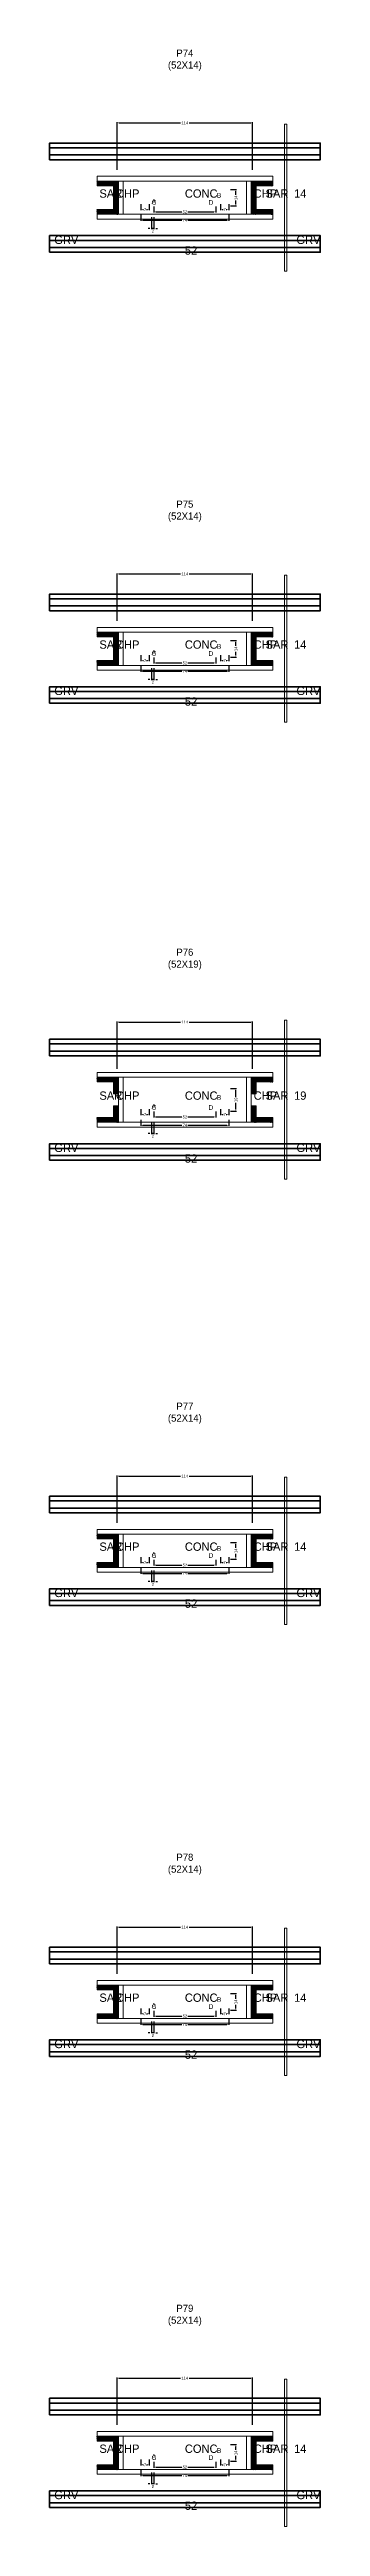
# Model space of a CAD drawing. Header units: centimetres. Extents: x -10500 to 4105, y -36866 to 295.
# Drawn here: x -114 to 114, y -29562 to -27475 of the extents above; entities that cross this region are included whole.
import ezdxf

# ---------------------------------------------------------------- set-up
doc = ezdxf.new("R2010")
doc.units = ezdxf.units.CM
for name, color, linetype in [('COTA', 241, 'Continuous'), ('GRAVATA', 224, 'Continuous'), ('Hachura', 251, 'Continuous'), ('NOMENCLATURA', 7, 'Continuous'), ('SARRAFO', 251, 'Continuous'), ('Texto Seção', 7, 'Continuous')]:
    doc.layers.add(name, color=color, linetype=linetype)
doc.dimstyles.new('cotax2', dxfattribs={"dimtxt": 2.5, "dimasz": 1.5, "dimexe": 0.5, "dimexo": 0.5, "dimgap": 0.5, "dimtad": 1, "dimcen": 2.5, "dimazin": 3, "dimtfac": 1, "dimtmove": 0, "dimatfit": 3})

# ---------------------------------------------------------------- blocks, each defined once
blk = doc.blocks.new('_CLOSEDFILLED')
at = {"color": 0, "linetype": 'BYBLOCK'}
blk.add_solid([(-1, 0.2), (0, 0), (-1, -0.2)], dxfattribs=at)
blk = doc.blocks.new('*D1912')
for p, q in [((-37, -27614.5), (-37, -27619.5)), ((-35.5, -27619), (-2.5, -27619)), ((2.5, -27619), (35.5, -27619)), ((37, -27614.5), (37, -27619.5))]:
    blk.add_line(p, q)
at = {"layer": 'Defpoints'}
for p in [(-37, -27614), (-37, -27619), (37, -27614)]:
    blk.add_point(p, dxfattribs=at)
at = {"layer": 'COTA', "xscale": 1.5, "yscale": 1.5, "rotation": 180}
blk.add_blockref('_CLOSEDFILLED', (-37, -27619), dxfattribs=at)
at = {"layer": 'COTA', "xscale": 1.5, "yscale": 1.5}
blk.add_blockref('_CLOSEDFILLED', (37, -27619), dxfattribs=at)
at = {"layer": 'COTA', "insert": (0, -27619), "char_height": 2.5, "attachment_point": 5}
blk.add_mtext('74', dxfattribs=at)
blk = doc.blocks.new('*D1913')
for p, q in [((-26, -27607.5), (-26, -27612.5)), ((26, -27607.5), (26, -27612.5)), ((-24.5, -27612), (-2.5, -27612)), ((2.5, -27612), (24.5, -27612))]:
    blk.add_line(p, q)
at = {"layer": 'Defpoints'}
for p in [(-26, -27607), (26, -27607), (-26, -27612)]:
    blk.add_point(p, dxfattribs=at)
at = {"layer": 'COTA', "xscale": 1.5, "yscale": 1.5, "rotation": 180}
blk.add_blockref('_CLOSEDFILLED', (-26, -27612), dxfattribs=at)
at = {"layer": 'COTA', "xscale": 1.5, "yscale": 1.5}
blk.add_blockref('_CLOSEDFILLED', (26, -27612), dxfattribs=at)
at = {"layer": 'COTA', "insert": (0, -27612), "char_height": 2.5, "attachment_point": 5}
blk.add_mtext('52', dxfattribs=at)
blk = doc.blocks.new('*D1914')
for p, q in [((38.5, -27593), (43.5, -27593)), ((38.5, -27607), (43.5, -27607)), ((43, -27597.5), (43, -27594.5)), ((43, -27605.5), (43, -27602.5))]:
    blk.add_line(p, q)
at = {"layer": 'Defpoints'}
for p in [(38, -27593), (38, -27607), (43, -27607)]:
    blk.add_point(p, dxfattribs=at)
at = {"layer": 'COTA', "xscale": 1.5, "yscale": 1.5}
for p, rotation in [((43, -27593), 90), ((43, -27607), 270)]:
    blk.add_blockref('_CLOSEDFILLED', p, dxfattribs=dict(at, rotation=rotation))
at = {"layer": 'COTA', "insert": (43, -27600), "char_height": 2.5, "attachment_point": 5, "rotation": 90}
blk.add_mtext('14', dxfattribs=at)
blk = doc.blocks.new('*D1915')
for p, q in [((-37, -27605.5), (-37, -27610.5)), ((-30, -27605.5), (-30, -27610.5)), ((-35.5, -27610), (-34.75, -27610)), ((-32.25, -27610), (-31.5, -27610))]:
    blk.add_line(p, q)
at = {"layer": 'Defpoints'}
for p in [(-37, -27605), (-30, -27605), (-37, -27610)]:
    blk.add_point(p, dxfattribs=at)
at = {"layer": 'COTA', "xscale": 1.5, "yscale": 1.5, "rotation": 180}
blk.add_blockref('_CLOSEDFILLED', (-37, -27610), dxfattribs=at)
at = {"layer": 'COTA', "xscale": 1.5, "yscale": 1.5}
blk.add_blockref('_CLOSEDFILLED', (-30, -27610), dxfattribs=at)
at = {"layer": 'COTA', "insert": (-33.5, -27610), "char_height": 2.5, "attachment_point": 5}
blk.add_mtext('7', dxfattribs=at)
blk = doc.blocks.new('*D1916')
for p, q in [((30, -27605.5), (30, -27610.5)), ((37, -27605.5), (37, -27610.5)), ((31.5, -27610), (32.25, -27610)), ((34.75, -27610), (35.5, -27610))]:
    blk.add_line(p, q)
at = {"layer": 'Defpoints'}
for p in [(30, -27605), (37, -27605), (30, -27610)]:
    blk.add_point(p, dxfattribs=at)
at = {"layer": 'COTA', "xscale": 1.5, "yscale": 1.5, "rotation": 180}
blk.add_blockref('_CLOSEDFILLED', (30, -27610), dxfattribs=at)
at = {"layer": 'COTA', "xscale": 1.5, "yscale": 1.5}
blk.add_blockref('_CLOSEDFILLED', (37, -27610), dxfattribs=at)
at = {"layer": 'COTA', "insert": (33.5, -27610), "char_height": 2.5, "attachment_point": 5}
blk.add_mtext('7', dxfattribs=at)
blk = doc.blocks.new('*D1917')
for p, q in [((-57, -27576.5), (-57, -27536.5)), ((-55.5, -27537), (-3.75, -27537)), ((3.75, -27537), (55.5, -27537)), ((57, -27576.5), (57, -27536.5))]:
    blk.add_line(p, q)
at = {"layer": 'Defpoints'}
for p in [(-57, -27537), (-57, -27577), (57, -27577)]:
    blk.add_point(p, dxfattribs=at)
at = {"layer": 'COTA', "xscale": 1.5, "yscale": 1.5, "rotation": 180}
blk.add_blockref('_CLOSEDFILLED', (-57, -27537), dxfattribs=at)
at = {"layer": 'COTA', "xscale": 1.5, "yscale": 1.5}
blk.add_blockref('_CLOSEDFILLED', (57, -27537), dxfattribs=at)
at = {"layer": 'COTA', "insert": (0, -27537), "char_height": 2.5, "attachment_point": 5}
blk.add_mtext('114', dxfattribs=at)
blk = doc.blocks.new('*D1938')
for p, q in [((-37, -27994.5), (-37, -27999.5)), ((-35.5, -27999), (-2.5, -27999)), ((2.5, -27999), (35.5, -27999)), ((37, -27994.5), (37, -27999.5))]:
    blk.add_line(p, q)
at = {"layer": 'Defpoints'}
for p in [(-37, -27994), (-37, -27999), (37, -27994)]:
    blk.add_point(p, dxfattribs=at)
at = {"layer": 'COTA', "xscale": 1.5, "yscale": 1.5, "rotation": 180}
blk.add_blockref('_CLOSEDFILLED', (-37, -27999), dxfattribs=at)
at = {"layer": 'COTA', "xscale": 1.5, "yscale": 1.5}
blk.add_blockref('_CLOSEDFILLED', (37, -27999), dxfattribs=at)
at = {"layer": 'COTA', "insert": (0, -27999), "char_height": 2.5, "attachment_point": 5}
blk.add_mtext('74', dxfattribs=at)
blk = doc.blocks.new('*D1939')
for p, q in [((-26, -27987.5), (-26, -27992.5)), ((-24.5, -27992), (-2.5, -27992)), ((2.5, -27992), (24.5, -27992)), ((26, -27987.5), (26, -27992.5))]:
    blk.add_line(p, q)
at = {"layer": 'Defpoints'}
for p in [(-26, -27987), (-26, -27992), (26, -27987)]:
    blk.add_point(p, dxfattribs=at)
at = {"layer": 'COTA', "xscale": 1.5, "yscale": 1.5, "rotation": 180}
blk.add_blockref('_CLOSEDFILLED', (-26, -27992), dxfattribs=at)
at = {"layer": 'COTA', "xscale": 1.5, "yscale": 1.5}
blk.add_blockref('_CLOSEDFILLED', (26, -27992), dxfattribs=at)
at = {"layer": 'COTA', "insert": (0, -27992), "char_height": 2.5, "attachment_point": 5}
blk.add_mtext('52', dxfattribs=at)
blk = doc.blocks.new('*D1940')
for p, q in [((38.5, -27973), (43.5, -27973)), ((43, -27977.5), (43, -27974.5)), ((43, -27985.5), (43, -27982.5)), ((38.5, -27987), (43.5, -27987))]:
    blk.add_line(p, q)
at = {"layer": 'Defpoints'}
for p in [(38, -27973), (38, -27987), (43, -27987)]:
    blk.add_point(p, dxfattribs=at)
at = {"layer": 'COTA', "xscale": 1.5, "yscale": 1.5}
for p, rotation in [((43, -27973), 90), ((43, -27987), 270)]:
    blk.add_blockref('_CLOSEDFILLED', p, dxfattribs=dict(at, rotation=rotation))
at = {"layer": 'COTA', "insert": (43, -27980), "char_height": 2.5, "attachment_point": 5, "rotation": 90}
blk.add_mtext('14', dxfattribs=at)
blk = doc.blocks.new('*D1941')
for p, q in [((-37, -27985.5), (-37, -27990.5)), ((-35.5, -27990), (-34.75, -27990)), ((-32.25, -27990), (-31.5, -27990)), ((-30, -27985.5), (-30, -27990.5))]:
    blk.add_line(p, q)
at = {"layer": 'Defpoints'}
for p in [(-37, -27985), (-37, -27990), (-30, -27985)]:
    blk.add_point(p, dxfattribs=at)
at = {"layer": 'COTA', "xscale": 1.5, "yscale": 1.5, "rotation": 180}
blk.add_blockref('_CLOSEDFILLED', (-37, -27990), dxfattribs=at)
at = {"layer": 'COTA', "xscale": 1.5, "yscale": 1.5}
blk.add_blockref('_CLOSEDFILLED', (-30, -27990), dxfattribs=at)
at = {"layer": 'COTA', "insert": (-33.5, -27990), "char_height": 2.5, "attachment_point": 5}
blk.add_mtext('7', dxfattribs=at)
blk = doc.blocks.new('*D1942')
for p, q in [((30, -27985.5), (30, -27990.5)), ((31.5, -27990), (32.25, -27990)), ((34.75, -27990), (35.5, -27990)), ((37, -27985.5), (37, -27990.5))]:
    blk.add_line(p, q)
at = {"layer": 'Defpoints'}
for p in [(30, -27985), (30, -27990), (37, -27985)]:
    blk.add_point(p, dxfattribs=at)
at = {"layer": 'COTA', "xscale": 1.5, "yscale": 1.5, "rotation": 180}
blk.add_blockref('_CLOSEDFILLED', (30, -27990), dxfattribs=at)
at = {"layer": 'COTA', "xscale": 1.5, "yscale": 1.5}
blk.add_blockref('_CLOSEDFILLED', (37, -27990), dxfattribs=at)
at = {"layer": 'COTA', "insert": (33.5, -27990), "char_height": 2.5, "attachment_point": 5}
blk.add_mtext('7', dxfattribs=at)
blk = doc.blocks.new('*D1943')
for p, q in [((-57, -27956.5), (-57, -27916.5)), ((-55.5, -27917), (-3.75, -27917)), ((3.75, -27917), (55.5, -27917)), ((57, -27956.5), (57, -27916.5))]:
    blk.add_line(p, q)
at = {"layer": 'Defpoints'}
for p in [(-57, -27917), (-57, -27957), (57, -27957)]:
    blk.add_point(p, dxfattribs=at)
at = {"layer": 'COTA', "xscale": 1.5, "yscale": 1.5, "rotation": 180}
blk.add_blockref('_CLOSEDFILLED', (-57, -27917), dxfattribs=at)
at = {"layer": 'COTA', "xscale": 1.5, "yscale": 1.5}
blk.add_blockref('_CLOSEDFILLED', (57, -27917), dxfattribs=at)
at = {"layer": 'COTA', "insert": (0, -27917), "char_height": 2.5, "attachment_point": 5}
blk.add_mtext('114', dxfattribs=at)
blk = doc.blocks.new('*D1964')
for p, q in [((-37, -28377), (-37, -28382)), ((37, -28377), (37, -28382)), ((-35.5, -28381.5), (-2.5, -28381.5)), ((2.5, -28381.5), (35.5, -28381.5))]:
    blk.add_line(p, q)
at = {"layer": 'Defpoints'}
for p in [(-37, -28376.5), (37, -28376.5), (-37, -28381.5)]:
    blk.add_point(p, dxfattribs=at)
at = {"layer": 'COTA', "xscale": 1.5, "yscale": 1.5, "rotation": 180}
blk.add_blockref('_CLOSEDFILLED', (-37, -28381.5), dxfattribs=at)
at = {"layer": 'COTA', "xscale": 1.5, "yscale": 1.5}
blk.add_blockref('_CLOSEDFILLED', (37, -28381.5), dxfattribs=at)
at = {"layer": 'COTA', "insert": (0, -28381.5), "char_height": 2.5, "attachment_point": 5}
blk.add_mtext('74', dxfattribs=at)
blk = doc.blocks.new('*D1965')
for p, q in [((-26, -28370), (-26, -28375)), ((-24.5, -28374.5), (-2.5, -28374.5)), ((2.5, -28374.5), (24.5, -28374.5)), ((26, -28370), (26, -28375))]:
    blk.add_line(p, q)
at = {"layer": 'Defpoints'}
for p in [(-26, -28369.5), (-26, -28374.5), (26, -28369.5)]:
    blk.add_point(p, dxfattribs=at)
at = {"layer": 'COTA', "xscale": 1.5, "yscale": 1.5, "rotation": 180}
blk.add_blockref('_CLOSEDFILLED', (-26, -28374.5), dxfattribs=at)
at = {"layer": 'COTA', "xscale": 1.5, "yscale": 1.5}
blk.add_blockref('_CLOSEDFILLED', (26, -28374.5), dxfattribs=at)
at = {"layer": 'COTA', "insert": (0, -28374.5), "char_height": 2.5, "attachment_point": 5}
blk.add_mtext('52', dxfattribs=at)
blk = doc.blocks.new('*D1966')
for p, q in [((38.5, -28350.5), (43.5, -28350.5)), ((43, -28357.5), (43, -28352)), ((38.5, -28369.5), (43.5, -28369.5)), ((43, -28368), (43, -28362.5))]:
    blk.add_line(p, q)
at = {"layer": 'Defpoints'}
for p in [(38, -28350.5), (38, -28369.5), (43, -28369.5)]:
    blk.add_point(p, dxfattribs=at)
at = {"layer": 'COTA', "xscale": 1.5, "yscale": 1.5}
for p, rotation in [((43, -28350.5), 90), ((43, -28369.5), 270)]:
    blk.add_blockref('_CLOSEDFILLED', p, dxfattribs=dict(at, rotation=rotation))
at = {"layer": 'COTA', "insert": (43, -28360), "char_height": 2.5, "attachment_point": 5, "rotation": 90}
blk.add_mtext('19', dxfattribs=at)
blk = doc.blocks.new('*D1967')
for p, q in [((-37, -28368), (-37, -28373)), ((-35.5, -28372.5), (-34.75, -28372.5)), ((-32.25, -28372.5), (-31.5, -28372.5)), ((-30, -28368), (-30, -28373))]:
    blk.add_line(p, q)
at = {"layer": 'Defpoints'}
for p in [(-37, -28367.5), (-37, -28372.5), (-30, -28367.5)]:
    blk.add_point(p, dxfattribs=at)
at = {"layer": 'COTA', "xscale": 1.5, "yscale": 1.5, "rotation": 180}
blk.add_blockref('_CLOSEDFILLED', (-37, -28372.5), dxfattribs=at)
at = {"layer": 'COTA', "xscale": 1.5, "yscale": 1.5}
blk.add_blockref('_CLOSEDFILLED', (-30, -28372.5), dxfattribs=at)
at = {"layer": 'COTA', "insert": (-33.5, -28372.5), "char_height": 2.5, "attachment_point": 5}
blk.add_mtext('7', dxfattribs=at)
blk = doc.blocks.new('*D1968')
for p, q in [((30, -28368), (30, -28373)), ((31.5, -28372.5), (32.25, -28372.5)), ((34.75, -28372.5), (35.5, -28372.5)), ((37, -28368), (37, -28373))]:
    blk.add_line(p, q)
at = {"layer": 'Defpoints'}
for p in [(30, -28367.5), (30, -28372.5), (37, -28367.5)]:
    blk.add_point(p, dxfattribs=at)
at = {"layer": 'COTA', "xscale": 1.5, "yscale": 1.5, "rotation": 180}
blk.add_blockref('_CLOSEDFILLED', (30, -28372.5), dxfattribs=at)
at = {"layer": 'COTA', "xscale": 1.5, "yscale": 1.5}
blk.add_blockref('_CLOSEDFILLED', (37, -28372.5), dxfattribs=at)
at = {"layer": 'COTA', "insert": (33.5, -28372.5), "char_height": 2.5, "attachment_point": 5}
blk.add_mtext('7', dxfattribs=at)
blk = doc.blocks.new('*D1969')
for p, q in [((-57, -28334), (-57, -28294)), ((-55.5, -28294.5), (-3.75, -28294.5)), ((3.75, -28294.5), (55.5, -28294.5)), ((57, -28334), (57, -28294))]:
    blk.add_line(p, q)
at = {"layer": 'Defpoints'}
for p in [(-57, -28294.5), (-57, -28334.5), (57, -28334.5)]:
    blk.add_point(p, dxfattribs=at)
at = {"layer": 'COTA', "xscale": 1.5, "yscale": 1.5, "rotation": 180}
blk.add_blockref('_CLOSEDFILLED', (-57, -28294.5), dxfattribs=at)
at = {"layer": 'COTA', "xscale": 1.5, "yscale": 1.5}
blk.add_blockref('_CLOSEDFILLED', (57, -28294.5), dxfattribs=at)
at = {"layer": 'COTA', "insert": (0, -28294.5), "char_height": 2.5, "attachment_point": 5}
blk.add_mtext('114', dxfattribs=at)
blk = doc.blocks.new('*D1990')
for p, q in [((-37, -28754.5), (-37, -28759.5)), ((37, -28754.5), (37, -28759.5)), ((-35.5, -28759), (-2.5, -28759)), ((2.5, -28759), (35.5, -28759))]:
    blk.add_line(p, q)
at = {"layer": 'Defpoints'}
for p in [(-37, -28754), (37, -28754), (-37, -28759)]:
    blk.add_point(p, dxfattribs=at)
at = {"layer": 'COTA', "xscale": 1.5, "yscale": 1.5, "rotation": 180}
blk.add_blockref('_CLOSEDFILLED', (-37, -28759), dxfattribs=at)
at = {"layer": 'COTA', "xscale": 1.5, "yscale": 1.5}
blk.add_blockref('_CLOSEDFILLED', (37, -28759), dxfattribs=at)
at = {"layer": 'COTA', "insert": (0, -28759), "char_height": 2.5, "attachment_point": 5}
blk.add_mtext('74', dxfattribs=at)
blk = doc.blocks.new('*D1991')
for p, q in [((-26, -28747.5), (-26, -28752.5)), ((-24.5, -28752), (-2.5, -28752)), ((2.5, -28752), (24.5, -28752)), ((26, -28747.5), (26, -28752.5))]:
    blk.add_line(p, q)
at = {"layer": 'Defpoints'}
for p in [(-26, -28747), (-26, -28752), (26, -28747)]:
    blk.add_point(p, dxfattribs=at)
at = {"layer": 'COTA', "xscale": 1.5, "yscale": 1.5, "rotation": 180}
blk.add_blockref('_CLOSEDFILLED', (-26, -28752), dxfattribs=at)
at = {"layer": 'COTA', "xscale": 1.5, "yscale": 1.5}
blk.add_blockref('_CLOSEDFILLED', (26, -28752), dxfattribs=at)
at = {"layer": 'COTA', "insert": (0, -28752), "char_height": 2.5, "attachment_point": 5}
blk.add_mtext('52', dxfattribs=at)
blk = doc.blocks.new('*D1992')
for p, q in [((38.5, -28733), (43.5, -28733)), ((43, -28737.5), (43, -28734.5)), ((38.5, -28747), (43.5, -28747)), ((43, -28745.5), (43, -28742.5))]:
    blk.add_line(p, q)
at = {"layer": 'Defpoints'}
for p in [(38, -28733), (38, -28747), (43, -28747)]:
    blk.add_point(p, dxfattribs=at)
at = {"layer": 'COTA', "xscale": 1.5, "yscale": 1.5}
for p, rotation in [((43, -28733), 90), ((43, -28747), 270)]:
    blk.add_blockref('_CLOSEDFILLED', p, dxfattribs=dict(at, rotation=rotation))
at = {"layer": 'COTA', "insert": (43, -28740), "char_height": 2.5, "attachment_point": 5, "rotation": 90}
blk.add_mtext('14', dxfattribs=at)
blk = doc.blocks.new('*D1993')
for p, q in [((-37, -28745.5), (-37, -28750.5)), ((-35.5, -28750), (-34.75, -28750)), ((-32.25, -28750), (-31.5, -28750)), ((-30, -28745.5), (-30, -28750.5))]:
    blk.add_line(p, q)
at = {"layer": 'Defpoints'}
for p in [(-37, -28745), (-37, -28750), (-30, -28745)]:
    blk.add_point(p, dxfattribs=at)
at = {"layer": 'COTA', "xscale": 1.5, "yscale": 1.5, "rotation": 180}
blk.add_blockref('_CLOSEDFILLED', (-37, -28750), dxfattribs=at)
at = {"layer": 'COTA', "xscale": 1.5, "yscale": 1.5}
blk.add_blockref('_CLOSEDFILLED', (-30, -28750), dxfattribs=at)
at = {"layer": 'COTA', "insert": (-33.5, -28750), "char_height": 2.5, "attachment_point": 5}
blk.add_mtext('7', dxfattribs=at)
blk = doc.blocks.new('*D1994')
for p, q in [((30, -28745.5), (30, -28750.5)), ((31.5, -28750), (32.25, -28750)), ((34.75, -28750), (35.5, -28750)), ((37, -28745.5), (37, -28750.5))]:
    blk.add_line(p, q)
at = {"layer": 'Defpoints'}
for p in [(30, -28745), (30, -28750), (37, -28745)]:
    blk.add_point(p, dxfattribs=at)
at = {"layer": 'COTA', "xscale": 1.5, "yscale": 1.5, "rotation": 180}
blk.add_blockref('_CLOSEDFILLED', (30, -28750), dxfattribs=at)
at = {"layer": 'COTA', "xscale": 1.5, "yscale": 1.5}
blk.add_blockref('_CLOSEDFILLED', (37, -28750), dxfattribs=at)
at = {"layer": 'COTA', "insert": (33.5, -28750), "char_height": 2.5, "attachment_point": 5}
blk.add_mtext('7', dxfattribs=at)
blk = doc.blocks.new('*D1995')
for p, q in [((-57, -28716.5), (-57, -28676.5)), ((-55.5, -28677), (-3.75, -28677)), ((3.75, -28677), (55.5, -28677)), ((57, -28716.5), (57, -28676.5))]:
    blk.add_line(p, q)
at = {"layer": 'Defpoints'}
for p in [(-57, -28677), (-57, -28717), (57, -28717)]:
    blk.add_point(p, dxfattribs=at)
at = {"layer": 'COTA', "xscale": 1.5, "yscale": 1.5, "rotation": 180}
blk.add_blockref('_CLOSEDFILLED', (-57, -28677), dxfattribs=at)
at = {"layer": 'COTA', "xscale": 1.5, "yscale": 1.5}
blk.add_blockref('_CLOSEDFILLED', (57, -28677), dxfattribs=at)
at = {"layer": 'COTA', "insert": (0, -28677), "char_height": 2.5, "attachment_point": 5}
blk.add_mtext('114', dxfattribs=at)
blk = doc.blocks.new('*D2016')
for p, q in [((-37, -29134.5), (-37, -29139.5)), ((-35.5, -29139), (-2.5, -29139)), ((2.5, -29139), (35.5, -29139)), ((37, -29134.5), (37, -29139.5))]:
    blk.add_line(p, q)
at = {"layer": 'Defpoints'}
for p in [(-37, -29134), (-37, -29139), (37, -29134)]:
    blk.add_point(p, dxfattribs=at)
at = {"layer": 'COTA', "xscale": 1.5, "yscale": 1.5, "rotation": 180}
blk.add_blockref('_CLOSEDFILLED', (-37, -29139), dxfattribs=at)
at = {"layer": 'COTA', "xscale": 1.5, "yscale": 1.5}
blk.add_blockref('_CLOSEDFILLED', (37, -29139), dxfattribs=at)
at = {"layer": 'COTA', "insert": (0, -29139), "char_height": 2.5, "attachment_point": 5}
blk.add_mtext('74', dxfattribs=at)
blk = doc.blocks.new('*D2017')
for p, q in [((-26, -29127.5), (-26, -29132.5)), ((26, -29127.5), (26, -29132.5)), ((-24.5, -29132), (-2.5, -29132)), ((2.5, -29132), (24.5, -29132))]:
    blk.add_line(p, q)
at = {"layer": 'Defpoints'}
for p in [(-26, -29127), (26, -29127), (-26, -29132)]:
    blk.add_point(p, dxfattribs=at)
at = {"layer": 'COTA', "xscale": 1.5, "yscale": 1.5, "rotation": 180}
blk.add_blockref('_CLOSEDFILLED', (-26, -29132), dxfattribs=at)
at = {"layer": 'COTA', "xscale": 1.5, "yscale": 1.5}
blk.add_blockref('_CLOSEDFILLED', (26, -29132), dxfattribs=at)
at = {"layer": 'COTA', "insert": (0, -29132), "char_height": 2.5, "attachment_point": 5}
blk.add_mtext('52', dxfattribs=at)
blk = doc.blocks.new('*D2018')
for p, q in [((38.5, -29113), (43.5, -29113)), ((38.5, -29127), (43.5, -29127)), ((43, -29117.5), (43, -29114.5)), ((43, -29125.5), (43, -29122.5))]:
    blk.add_line(p, q)
at = {"layer": 'Defpoints'}
for p in [(38, -29113), (38, -29127), (43, -29127)]:
    blk.add_point(p, dxfattribs=at)
at = {"layer": 'COTA', "xscale": 1.5, "yscale": 1.5}
for p, rotation in [((43, -29113), 90), ((43, -29127), 270)]:
    blk.add_blockref('_CLOSEDFILLED', p, dxfattribs=dict(at, rotation=rotation))
at = {"layer": 'COTA', "insert": (43, -29120), "char_height": 2.5, "attachment_point": 5, "rotation": 90}
blk.add_mtext('14', dxfattribs=at)
blk = doc.blocks.new('*D2019')
for p, q in [((-37, -29125.5), (-37, -29130.5)), ((-35.5, -29130), (-34.75, -29130)), ((-32.25, -29130), (-31.5, -29130)), ((-30, -29125.5), (-30, -29130.5))]:
    blk.add_line(p, q)
at = {"layer": 'Defpoints'}
for p in [(-37, -29125), (-37, -29130), (-30, -29125)]:
    blk.add_point(p, dxfattribs=at)
at = {"layer": 'COTA', "xscale": 1.5, "yscale": 1.5, "rotation": 180}
blk.add_blockref('_CLOSEDFILLED', (-37, -29130), dxfattribs=at)
at = {"layer": 'COTA', "xscale": 1.5, "yscale": 1.5}
blk.add_blockref('_CLOSEDFILLED', (-30, -29130), dxfattribs=at)
at = {"layer": 'COTA', "insert": (-33.5, -29130), "char_height": 2.5, "attachment_point": 5}
blk.add_mtext('7', dxfattribs=at)
blk = doc.blocks.new('*D2020')
for p, q in [((30, -29125.5), (30, -29130.5)), ((31.5, -29130), (32.25, -29130)), ((34.75, -29130), (35.5, -29130)), ((37, -29125.5), (37, -29130.5))]:
    blk.add_line(p, q)
at = {"layer": 'Defpoints'}
for p in [(30, -29125), (30, -29130), (37, -29125)]:
    blk.add_point(p, dxfattribs=at)
at = {"layer": 'COTA', "xscale": 1.5, "yscale": 1.5, "rotation": 180}
blk.add_blockref('_CLOSEDFILLED', (30, -29130), dxfattribs=at)
at = {"layer": 'COTA', "xscale": 1.5, "yscale": 1.5}
blk.add_blockref('_CLOSEDFILLED', (37, -29130), dxfattribs=at)
at = {"layer": 'COTA', "insert": (33.5, -29130), "char_height": 2.5, "attachment_point": 5}
blk.add_mtext('7', dxfattribs=at)
blk = doc.blocks.new('*D2021')
for p, q in [((-57, -29096.5), (-57, -29056.5)), ((-55.5, -29057), (-3.75, -29057)), ((3.75, -29057), (55.5, -29057)), ((57, -29096.5), (57, -29056.5))]:
    blk.add_line(p, q)
at = {"layer": 'Defpoints'}
for p in [(-57, -29057), (-57, -29097), (57, -29097)]:
    blk.add_point(p, dxfattribs=at)
at = {"layer": 'COTA', "xscale": 1.5, "yscale": 1.5, "rotation": 180}
blk.add_blockref('_CLOSEDFILLED', (-57, -29057), dxfattribs=at)
at = {"layer": 'COTA', "xscale": 1.5, "yscale": 1.5}
blk.add_blockref('_CLOSEDFILLED', (57, -29057), dxfattribs=at)
at = {"layer": 'COTA', "insert": (0, -29057), "char_height": 2.5, "attachment_point": 5}
blk.add_mtext('114', dxfattribs=at)
blk = doc.blocks.new('*D2042')
for p, q in [((-37, -29514.5), (-37, -29519.5)), ((-35.5, -29519), (-2.5, -29519)), ((2.5, -29519), (35.5, -29519)), ((37, -29514.5), (37, -29519.5))]:
    blk.add_line(p, q)
at = {"layer": 'Defpoints'}
for p in [(-37, -29514), (-37, -29519), (37, -29514)]:
    blk.add_point(p, dxfattribs=at)
at = {"layer": 'COTA', "xscale": 1.5, "yscale": 1.5, "rotation": 180}
blk.add_blockref('_CLOSEDFILLED', (-37, -29519), dxfattribs=at)
at = {"layer": 'COTA', "xscale": 1.5, "yscale": 1.5}
blk.add_blockref('_CLOSEDFILLED', (37, -29519), dxfattribs=at)
at = {"layer": 'COTA', "insert": (0, -29519), "char_height": 2.5, "attachment_point": 5}
blk.add_mtext('74', dxfattribs=at)
blk = doc.blocks.new('*D2043')
for p, q in [((-26, -29507.5), (-26, -29512.5)), ((-24.5, -29512), (-2.5, -29512)), ((2.5, -29512), (24.5, -29512)), ((26, -29507.5), (26, -29512.5))]:
    blk.add_line(p, q)
at = {"layer": 'Defpoints'}
for p in [(-26, -29507), (26, -29507), (-26, -29512)]:
    blk.add_point(p, dxfattribs=at)
at = {"layer": 'COTA', "xscale": 1.5, "yscale": 1.5, "rotation": 180}
blk.add_blockref('_CLOSEDFILLED', (-26, -29512), dxfattribs=at)
at = {"layer": 'COTA', "xscale": 1.5, "yscale": 1.5}
blk.add_blockref('_CLOSEDFILLED', (26, -29512), dxfattribs=at)
at = {"layer": 'COTA', "insert": (0, -29512), "char_height": 2.5, "attachment_point": 5}
blk.add_mtext('52', dxfattribs=at)
blk = doc.blocks.new('*D2044')
for p, q in [((38.5, -29493), (43.5, -29493)), ((38.5, -29507), (43.5, -29507)), ((43, -29497.5), (43, -29494.5)), ((43, -29505.5), (43, -29502.5))]:
    blk.add_line(p, q)
at = {"layer": 'Defpoints'}
for p in [(38, -29493), (38, -29507), (43, -29507)]:
    blk.add_point(p, dxfattribs=at)
at = {"layer": 'COTA', "xscale": 1.5, "yscale": 1.5}
for p, rotation in [((43, -29493), 90), ((43, -29507), 270)]:
    blk.add_blockref('_CLOSEDFILLED', p, dxfattribs=dict(at, rotation=rotation))
at = {"layer": 'COTA', "insert": (43, -29500), "char_height": 2.5, "attachment_point": 5, "rotation": 90}
blk.add_mtext('14', dxfattribs=at)
blk = doc.blocks.new('*D2045')
for p, q in [((-37, -29505.5), (-37, -29510.5)), ((-30, -29505.5), (-30, -29510.5)), ((-35.5, -29510), (-34.75, -29510)), ((-32.25, -29510), (-31.5, -29510))]:
    blk.add_line(p, q)
at = {"layer": 'Defpoints'}
for p in [(-37, -29505), (-30, -29505), (-37, -29510)]:
    blk.add_point(p, dxfattribs=at)
at = {"layer": 'COTA', "xscale": 1.5, "yscale": 1.5, "rotation": 180}
blk.add_blockref('_CLOSEDFILLED', (-37, -29510), dxfattribs=at)
at = {"layer": 'COTA', "xscale": 1.5, "yscale": 1.5}
blk.add_blockref('_CLOSEDFILLED', (-30, -29510), dxfattribs=at)
at = {"layer": 'COTA', "insert": (-33.5, -29510), "char_height": 2.5, "attachment_point": 5}
blk.add_mtext('7', dxfattribs=at)
blk = doc.blocks.new('*D2046')
for p, q in [((30, -29505.5), (30, -29510.5)), ((37, -29505.5), (37, -29510.5)), ((31.5, -29510), (32.25, -29510)), ((34.75, -29510), (35.5, -29510))]:
    blk.add_line(p, q)
at = {"layer": 'Defpoints'}
for p in [(30, -29505), (37, -29505), (30, -29510)]:
    blk.add_point(p, dxfattribs=at)
at = {"layer": 'COTA', "xscale": 1.5, "yscale": 1.5, "rotation": 180}
blk.add_blockref('_CLOSEDFILLED', (30, -29510), dxfattribs=at)
at = {"layer": 'COTA', "xscale": 1.5, "yscale": 1.5}
blk.add_blockref('_CLOSEDFILLED', (37, -29510), dxfattribs=at)
at = {"layer": 'COTA', "insert": (33.5, -29510), "char_height": 2.5, "attachment_point": 5}
blk.add_mtext('7', dxfattribs=at)
blk = doc.blocks.new('*D2047')
for p, q in [((-57, -29476.5), (-57, -29436.5)), ((-55.5, -29437), (-3.75, -29437)), ((3.75, -29437), (55.5, -29437)), ((57, -29476.5), (57, -29436.5))]:
    blk.add_line(p, q)
at = {"layer": 'Defpoints'}
for p in [(-57, -29437), (-57, -29477), (57, -29477)]:
    blk.add_point(p, dxfattribs=at)
at = {"layer": 'COTA', "xscale": 1.5, "yscale": 1.5, "rotation": 180}
blk.add_blockref('_CLOSEDFILLED', (-57, -29437), dxfattribs=at)
at = {"layer": 'COTA', "xscale": 1.5, "yscale": 1.5}
blk.add_blockref('_CLOSEDFILLED', (57, -29437), dxfattribs=at)
at = {"layer": 'COTA', "insert": (0, -29437), "char_height": 2.5, "attachment_point": 5}
blk.add_mtext('114', dxfattribs=at)

msp = doc.modelspace()

# ---------------------------------------------------------------- hatches: boundary and pattern name
at = {"layer": 'SARRAFO'}
h = msp.add_hatch(dxfattribs=at)
h.set_pattern_fill('SOLID', scale=2)
h.paths.add_polyline_path([(-74, -27590), (-60, -27590), (-60, -27586), (-74, -27586)])
h = msp.add_hatch(dxfattribs=at)
h.set_pattern_fill('SOLID', scale=2)
h.paths.add_polyline_path([(-60, -27600), (-56, -27600), (-56, -27586), (-60, -27586)])
h = msp.add_hatch(dxfattribs=at)
h.set_pattern_fill('SOLID', scale=2)
h.paths.add_polyline_path([(56, -27600), (60, -27600), (60, -27586), (56, -27586)])
h = msp.add_hatch(dxfattribs=at)
h.set_pattern_fill('SOLID', scale=2)
h.paths.add_polyline_path([(60, -27590), (74, -27590), (74, -27586), (60, -27586)])
h = msp.add_hatch(dxfattribs=at)
h.set_pattern_fill('SOLID', scale=2)
h.paths.add_polyline_path([(-60, -27614), (-56, -27614), (-56, -27600), (-60, -27600)])
h = msp.add_hatch(dxfattribs=at)
h.set_pattern_fill('SOLID', scale=2)
h.paths.add_polyline_path([(56, -27614), (60, -27614), (60, -27600), (56, -27600)])
h = msp.add_hatch(dxfattribs=at)
h.set_pattern_fill('SOLID', scale=2)
h.paths.add_polyline_path([(-74, -27614), (-60, -27614), (-60, -27610), (-74, -27610)])
h = msp.add_hatch(dxfattribs=at)
h.set_pattern_fill('SOLID', scale=2)
h.paths.add_polyline_path([(60, -27614), (74, -27614), (74, -27610), (60, -27610)])
h = msp.add_hatch(dxfattribs=at)
h.set_pattern_fill('SOLID', scale=2)
h.paths.add_polyline_path([(-74, -27970), (-60, -27970), (-60, -27966), (-74, -27966)])
h = msp.add_hatch(dxfattribs=at)
h.set_pattern_fill('SOLID', scale=2)
h.paths.add_polyline_path([(-60, -27980), (-56, -27980), (-56, -27966), (-60, -27966)])
h = msp.add_hatch(dxfattribs=at)
h.set_pattern_fill('SOLID', scale=2)
h.paths.add_polyline_path([(-60, -27994), (-56, -27994), (-56, -27980), (-60, -27980)])
h = msp.add_hatch(dxfattribs=at)
h.set_pattern_fill('SOLID', scale=2)
h.paths.add_polyline_path([(56, -27980), (60, -27980), (60, -27966), (56, -27966)])
h = msp.add_hatch(dxfattribs=at)
h.set_pattern_fill('SOLID', scale=2)
h.paths.add_polyline_path([(56, -27994), (60, -27994), (60, -27980), (56, -27980)])
h = msp.add_hatch(dxfattribs=at)
h.set_pattern_fill('SOLID', scale=2)
h.paths.add_polyline_path([(60, -27970), (74, -27970), (74, -27966), (60, -27966)])
h = msp.add_hatch(dxfattribs=at)
h.set_pattern_fill('SOLID', scale=2)
h.paths.add_polyline_path([(-74, -27994), (-60, -27994), (-60, -27990), (-74, -27990)])
h = msp.add_hatch(dxfattribs=at)
h.set_pattern_fill('SOLID', scale=2)
h.paths.add_polyline_path([(60, -27994), (74, -27994), (74, -27990), (60, -27990)])
h = msp.add_hatch(dxfattribs=at)
h.set_pattern_fill('SOLID', scale=2)
h.paths.add_polyline_path([(-74, -28345), (-60, -28345), (-60, -28341), (-74, -28341)])
h = msp.add_hatch(dxfattribs=at)
h.set_pattern_fill('SOLID', scale=2)
h.paths.add_polyline_path([(-60, -28355), (-56, -28355), (-56, -28341), (-60, -28341)])
h = msp.add_hatch(dxfattribs=at)
h.set_pattern_fill('SOLID', scale=2)
h.paths.add_polyline_path([(56, -28355), (60, -28355), (60, -28341), (56, -28341)])
h = msp.add_hatch(dxfattribs=at)
h.set_pattern_fill('SOLID', scale=2)
h.paths.add_polyline_path([(60, -28345), (74, -28345), (74, -28341), (60, -28341)])
h = msp.add_hatch(dxfattribs=at)
h.set_pattern_fill('SOLID', scale=2)
h.paths.add_polyline_path([(-74, -28379), (-60, -28379), (-60, -28375), (-74, -28375)])
h = msp.add_hatch(dxfattribs=at)
h.set_pattern_fill('SOLID', scale=2)
h.paths.add_polyline_path([(-60, -28379), (-56, -28379), (-56, -28365), (-60, -28365)])
h = msp.add_hatch(dxfattribs=at)
h.set_pattern_fill('SOLID', scale=2)
h.paths.add_polyline_path([(56, -28379), (60, -28379), (60, -28365), (56, -28365)])
h = msp.add_hatch(dxfattribs=at)
h.set_pattern_fill('SOLID', scale=2)
h.paths.add_polyline_path([(60, -28379), (74, -28379), (74, -28375), (60, -28375)])
h = msp.add_hatch(dxfattribs=at)
h.set_pattern_fill('SOLID', scale=2)
h.paths.add_polyline_path([(-74, -28730), (-60, -28730), (-60, -28726), (-74, -28726)])
h = msp.add_hatch(dxfattribs=at)
h.set_pattern_fill('SOLID', scale=2)
h.paths.add_polyline_path([(-60, -28740), (-56, -28740), (-56, -28726), (-60, -28726)])
h = msp.add_hatch(dxfattribs=at)
h.set_pattern_fill('SOLID', scale=2)
h.paths.add_polyline_path([(56, -28740), (60, -28740), (60, -28726), (56, -28726)])
h = msp.add_hatch(dxfattribs=at)
h.set_pattern_fill('SOLID', scale=2)
h.paths.add_polyline_path([(60, -28730), (74, -28730), (74, -28726), (60, -28726)])
h = msp.add_hatch(dxfattribs=at)
h.set_pattern_fill('SOLID', scale=2)
h.paths.add_polyline_path([(-74, -28754), (-60, -28754), (-60, -28750), (-74, -28750)])
h = msp.add_hatch(dxfattribs=at)
h.set_pattern_fill('SOLID', scale=2)
h.paths.add_polyline_path([(-60, -28754), (-56, -28754), (-56, -28740), (-60, -28740)])
h = msp.add_hatch(dxfattribs=at)
h.set_pattern_fill('SOLID', scale=2)
h.paths.add_polyline_path([(56, -28754), (60, -28754), (60, -28740), (56, -28740)])
h = msp.add_hatch(dxfattribs=at)
h.set_pattern_fill('SOLID', scale=2)
h.paths.add_polyline_path([(60, -28754), (74, -28754), (74, -28750), (60, -28750)])
h = msp.add_hatch(dxfattribs=at)
h.set_pattern_fill('SOLID', scale=2)
h.paths.add_polyline_path([(-74, -29110), (-60, -29110), (-60, -29106), (-74, -29106)])
h = msp.add_hatch(dxfattribs=at)
h.set_pattern_fill('SOLID', scale=2)
h.paths.add_polyline_path([(-60, -29120), (-56, -29120), (-56, -29106), (-60, -29106)])
h = msp.add_hatch(dxfattribs=at)
h.set_pattern_fill('SOLID', scale=2)
h.paths.add_polyline_path([(56, -29120), (60, -29120), (60, -29106), (56, -29106)])
h = msp.add_hatch(dxfattribs=at)
h.set_pattern_fill('SOLID', scale=2)
h.paths.add_polyline_path([(60, -29110), (74, -29110), (74, -29106), (60, -29106)])
h = msp.add_hatch(dxfattribs=at)
h.set_pattern_fill('SOLID', scale=2)
h.paths.add_polyline_path([(-74, -29134), (-60, -29134), (-60, -29130), (-74, -29130)])
h = msp.add_hatch(dxfattribs=at)
h.set_pattern_fill('SOLID', scale=2)
h.paths.add_polyline_path([(-60, -29134), (-56, -29134), (-56, -29120), (-60, -29120)])
h = msp.add_hatch(dxfattribs=at)
h.set_pattern_fill('SOLID', scale=2)
h.paths.add_polyline_path([(56, -29134), (60, -29134), (60, -29120), (56, -29120)])
h = msp.add_hatch(dxfattribs=at)
h.set_pattern_fill('SOLID', scale=2)
h.paths.add_polyline_path([(60, -29134), (74, -29134), (74, -29130), (60, -29130)])
h = msp.add_hatch(dxfattribs=at)
h.set_pattern_fill('SOLID', scale=2)
h.paths.add_polyline_path([(-74, -29490), (-60, -29490), (-60, -29486), (-74, -29486)])
h = msp.add_hatch(dxfattribs=at)
h.set_pattern_fill('SOLID', scale=2)
h.paths.add_polyline_path([(-60, -29500), (-56, -29500), (-56, -29486), (-60, -29486)])
h = msp.add_hatch(dxfattribs=at)
h.set_pattern_fill('SOLID', scale=2)
h.paths.add_polyline_path([(56, -29500), (60, -29500), (60, -29486), (56, -29486)])
h = msp.add_hatch(dxfattribs=at)
h.set_pattern_fill('SOLID', scale=2)
h.paths.add_polyline_path([(60, -29490), (74, -29490), (74, -29486), (60, -29486)])
h = msp.add_hatch(dxfattribs=at)
h.set_pattern_fill('SOLID', scale=2)
h.paths.add_polyline_path([(-60, -29514), (-56, -29514), (-56, -29500), (-60, -29500)])
h = msp.add_hatch(dxfattribs=at)
h.set_pattern_fill('SOLID', scale=2)
h.paths.add_polyline_path([(56, -29514), (60, -29514), (60, -29500), (56, -29500)])
h = msp.add_hatch(dxfattribs=at)
h.set_pattern_fill('SOLID', scale=2)
h.paths.add_polyline_path([(-74, -29514), (-60, -29514), (-60, -29510), (-74, -29510)])
h = msp.add_hatch(dxfattribs=at)
h.set_pattern_fill('SOLID', scale=2)
h.paths.add_polyline_path([(60, -29514), (74, -29514), (74, -29510), (60, -29510)])

# ---------------------------------------------------------------- linework, layer by layer
at = {"layer": 'GRAVATA', "lineweight": 50}
for points in [[(-114, -27568), (114, -27568), (114, -27554), (-114, -27554)], [(-114, -27564), (114, -27564), (114, -27558), (-114, -27558)], [(-114, -27646), (114, -27646), (114, -27632), (-114, -27632)], [(-114, -27642), (114, -27642), (114, -27636), (-114, -27636)], [(-114, -27948), (114, -27948), (114, -27934), (-114, -27934)], [(-114, -27944), (114, -27944), (114, -27938), (-114, -27938)], [(-114, -28026), (114, -28026), (114, -28012), (-114, -28012)], [(-114, -28022), (114, -28022), (114, -28016), (-114, -28016)], [(-114, -28323), (114, -28323), (114, -28309), (-114, -28309)], [(-114, -28319), (114, -28319), (114, -28313), (-114, -28313)], [(-114, -28411), (114, -28411), (114, -28397), (-114, -28397)], [(-114, -28407), (114, -28407), (114, -28401), (-114, -28401)], [(-114, -28708), (114, -28708), (114, -28694), (-114, -28694)], [(-114, -28704), (114, -28704), (114, -28698), (-114, -28698)], [(-114, -28786), (114, -28786), (114, -28772), (-114, -28772)], [(-114, -28782), (114, -28782), (114, -28776), (-114, -28776)], [(-114, -29088), (114, -29088), (114, -29074), (-114, -29074)], [(-114, -29084), (114, -29084), (114, -29078), (-114, -29078)], [(-114, -29166), (114, -29166), (114, -29152), (-114, -29152)], [(-114, -29162), (114, -29162), (114, -29156), (-114, -29156)], [(-114, -29468), (114, -29468), (114, -29454), (-114, -29454)], [(-114, -29464), (114, -29464), (114, -29458), (-114, -29458)], [(-114, -29546), (114, -29546), (114, -29532), (-114, -29532)], [(-114, -29542), (114, -29542), (114, -29536), (-114, -29536)]]:
    msp.add_lwpolyline(points, close=True, dxfattribs=at)
at = {"layer": 'Hachura', "lineweight": 13}
for points in [[(84, -27662), (86, -27662), (86, -27538), (84, -27538)], [(84, -28042), (86, -28042), (86, -27918), (84, -27918)], [(84, -28427), (86, -28427), (86, -28293), (84, -28293)], [(84, -28802), (86, -28802), (86, -28678), (84, -28678)], [(84, -29182), (86, -29182), (86, -29058), (84, -29058)], [(84, -29562), (86, -29562), (86, -29438), (84, -29438)]]:
    msp.add_lwpolyline(points, close=True, dxfattribs=at)
at = {"layer": 'Hachura', "lineweight": 18}
for points in [[(-74, -27586), (74, -27586), (74, -27582), (-74, -27582)], [(-56, -27614), (-52, -27614), (-52, -27586), (-56, -27586)], [(52, -27614), (56, -27614), (56, -27586), (52, -27586)], [(-74, -27618), (74, -27618), (74, -27614), (-74, -27614)], [(-74, -27966), (74, -27966), (74, -27962), (-74, -27962)], [(-56, -27994), (-52, -27994), (-52, -27966), (-56, -27966)], [(52, -27994), (56, -27994), (56, -27966), (52, -27966)], [(-74, -27998), (74, -27998), (74, -27994), (-74, -27994)], [(-74, -28341), (74, -28341), (74, -28337), (-74, -28337)], [(-56, -28379), (-52, -28379), (-52, -28341), (-56, -28341)], [(52, -28379), (56, -28379), (56, -28341), (52, -28341)], [(-74, -28383), (74, -28383), (74, -28379), (-74, -28379)], [(-74, -28726), (74, -28726), (74, -28722), (-74, -28722)], [(-56, -28754), (-52, -28754), (-52, -28726), (-56, -28726)], [(52, -28754), (56, -28754), (56, -28726), (52, -28726)], [(-74, -28758), (74, -28758), (74, -28754), (-74, -28754)], [(-74, -29106), (74, -29106), (74, -29102), (-74, -29102)], [(-56, -29134), (-52, -29134), (-52, -29106), (-56, -29106)], [(52, -29134), (56, -29134), (56, -29106), (52, -29106)], [(-74, -29138), (74, -29138), (74, -29134), (-74, -29134)], [(-74, -29486), (74, -29486), (74, -29482), (-74, -29482)], [(-56, -29514), (-52, -29514), (-52, -29486), (-56, -29486)], [(52, -29514), (56, -29514), (56, -29486), (52, -29486)], [(-74, -29518), (74, -29518), (74, -29514), (-74, -29514)]]:
    msp.add_lwpolyline(points, close=True, dxfattribs=at)
at = {"layer": 'SARRAFO', "lineweight": 13}
for points in [[(-74, -27590), (-60, -27590), (-60, -27586), (-74, -27586)], [(-60, -27600), (-56, -27600), (-56, -27586), (-60, -27586)], [(56, -27600), (60, -27600), (60, -27586), (56, -27586)], [(60, -27590), (74, -27590), (74, -27586), (60, -27586)], [(-60, -27614), (-56, -27614), (-56, -27600), (-60, -27600)], [(56, -27614), (60, -27614), (60, -27600), (56, -27600)], [(-74, -27614), (-60, -27614), (-60, -27610), (-74, -27610)], [(60, -27614), (74, -27614), (74, -27610), (60, -27610)], [(-74, -27970), (-60, -27970), (-60, -27966), (-74, -27966)], [(-60, -27980), (-56, -27980), (-56, -27966), (-60, -27966)], [(-60, -27994), (-56, -27994), (-56, -27980), (-60, -27980)], [(56, -27980), (60, -27980), (60, -27966), (56, -27966)], [(56, -27994), (60, -27994), (60, -27980), (56, -27980)], [(60, -27970), (74, -27970), (74, -27966), (60, -27966)], [(-74, -27994), (-60, -27994), (-60, -27990), (-74, -27990)], [(60, -27994), (74, -27994), (74, -27990), (60, -27990)], [(-74, -28345), (-60, -28345), (-60, -28341), (-74, -28341)], [(-60, -28355), (-56, -28355), (-56, -28341), (-60, -28341)], [(56, -28355), (60, -28355), (60, -28341), (56, -28341)], [(60, -28345), (74, -28345), (74, -28341), (60, -28341)], [(-74, -28379), (-60, -28379), (-60, -28375), (-74, -28375)], [(-60, -28379), (-56, -28379), (-56, -28365), (-60, -28365)], [(56, -28379), (60, -28379), (60, -28365), (56, -28365)], [(60, -28379), (74, -28379), (74, -28375), (60, -28375)], [(-74, -28730), (-60, -28730), (-60, -28726), (-74, -28726)], [(-60, -28740), (-56, -28740), (-56, -28726), (-60, -28726)], [(56, -28740), (60, -28740), (60, -28726), (56, -28726)], [(60, -28730), (74, -28730), (74, -28726), (60, -28726)], [(-74, -28754), (-60, -28754), (-60, -28750), (-74, -28750)], [(-60, -28754), (-56, -28754), (-56, -28740), (-60, -28740)], [(56, -28754), (60, -28754), (60, -28740), (56, -28740)], [(60, -28754), (74, -28754), (74, -28750), (60, -28750)], [(-74, -29110), (-60, -29110), (-60, -29106), (-74, -29106)], [(-60, -29120), (-56, -29120), (-56, -29106), (-60, -29106)], [(56, -29120), (60, -29120), (60, -29106), (56, -29106)], [(60, -29110), (74, -29110), (74, -29106), (60, -29106)], [(-74, -29134), (-60, -29134), (-60, -29130), (-74, -29130)], [(-60, -29134), (-56, -29134), (-56, -29120), (-60, -29120)], [(56, -29134), (60, -29134), (60, -29120), (56, -29120)], [(60, -29134), (74, -29134), (74, -29130), (60, -29130)], [(-74, -29490), (-60, -29490), (-60, -29486), (-74, -29486)], [(-60, -29500), (-56, -29500), (-56, -29486), (-60, -29486)], [(56, -29500), (60, -29500), (60, -29486), (56, -29486)], [(60, -29490), (74, -29490), (74, -29486), (60, -29486)], [(-60, -29514), (-56, -29514), (-56, -29500), (-60, -29500)], [(56, -29514), (60, -29514), (60, -29500), (56, -29500)], [(-74, -29514), (-60, -29514), (-60, -29510), (-74, -29510)], [(60, -29514), (74, -29514), (74, -29510), (60, -29510)]]:
    msp.add_lwpolyline(points, close=True, dxfattribs=at)

# ---------------------------------------------------------------- texts
at = {"layer": 'NOMENCLATURA'}
for s, p in [('A', (-28, -27605)), ('C', (-28, -27606)), ('D', (20, -27606)), ('B', (27, -27600)), ('A', (-28, -27985)), ('C', (-28, -27986)), ('D', (20, -27986)), ('B', (27, -27980)), ('B', (27, -28360)), ('A', (-28, -28367.5)), ('C', (-28, -28368.5)), ('D', (20, -28368.5)), ('A', (-28, -28745)), ('C', (-28, -28746)), ('D', (20, -28746)), ('B', (27, -28740)), ('A', (-28, -29125)), ('C', (-28, -29126)), ('D', (20, -29126)), ('B', (27, -29120)), ('A', (-28, -29505)), ('C', (-28, -29506)), ('D', (20, -29506)), ('B', (27, -29500))]:
    msp.add_text(s, height=4, dxfattribs=at).set_placement(p)
at = {"layer": 'NOMENCLATURA', "char_height": 6, "attachment_point": 8}
for s, insert in [('P74\\P(52X14)', (0, -27493)), ('P75\\P(52X14)', (0, -27873)), ('P76\\P(52X19)', (0, -28250.5)), ('P77\\P(52X14)', (0, -28633)), ('P78\\P(52X14)', (0, -29013)), ('P79\\P(52X14)', (0, -29393))]:
    msp.add_mtext(s, dxfattribs=dict(at, insert=insert))
at = {"layer": 'Texto Seção'}
for s, p in [('SAR', (-72, -27600)), ('CHP', (-58, -27600)), ('CONC', (0, -27600)), ('CHP', (58, -27600)), ('SAR', (68, -27600)), ('14', (92, -27600)), ('GRV', (-110, -27639)), ('52', (0, -27648)), ('GRV', (94, -27639)), ('SAR', (-72, -27980)), ('CHP', (-58, -27980)), ('CONC', (0, -27980)), ('CHP', (58, -27980)), ('SAR', (68, -27980)), ('14', (92, -27980)), ('GRV', (-110, -28019)), ('52', (0, -28028)), ('GRV', (94, -28019)), ('SAR', (-72, -28360)), ('CHP', (-58, -28360)), ('CONC', (0, -28360)), ('CHP', (58, -28360)), ('SAR', (68, -28360)), ('19', (92, -28360)), ('GRV', (-110, -28404)), ('GRV', (94, -28404)), ('52', (0, -28413)), ('SAR', (-72, -28740)), ('CHP', (-58, -28740)), ('CONC', (0, -28740)), ('CHP', (58, -28740)), ('SAR', (68, -28740)), ('14', (92, -28740)), ('GRV', (-110, -28779)), ('GRV', (94, -28779)), ('52', (0, -28788)), ('SAR', (-72, -29120)), ('CHP', (-58, -29120)), ('CONC', (0, -29120)), ('CHP', (58, -29120)), ('SAR', (68, -29120)), ('14', (92, -29120)), ('GRV', (-110, -29159)), ('GRV', (94, -29159)), ('52', (0, -29168)), ('SAR', (-72, -29500)), ('CHP', (-58, -29500)), ('CONC', (0, -29500)), ('CHP', (58, -29500)), ('SAR', (68, -29500)), ('14', (92, -29500)), ('GRV', (-110, -29539)), ('52', (0, -29548)), ('GRV', (94, -29539))]:
    msp.add_text(s, height=7, dxfattribs=at).set_placement(p)

# ---------------------------------------------------------------- dimensions: what is measured, and where the dimension line sits
at = {"layer": 'COTA'}
for base, p1, p2, picture, middle in [((-57, -27537), (-57, -27577), (57, -27577), '*D1917', (0, -27537)), ((-37, -27610), (-37, -27605), (-30, -27605), '*D1915', (-33.5, -27610)), ((-26, -27612), (-26, -27607), (26, -27607), '*D1913', (0, -27612)), ((30, -27610), (30, -27605), (37, -27605), '*D1916', (33.5, -27610)), ((-37, -27619), (-37, -27614), (37, -27614), '*D1912', (0, -27619)), ((-57, -27917), (-57, -27957), (57, -27957), '*D1943', (0, -27917)), ((-37, -27990), (-37, -27985), (-30, -27985), '*D1941', (-33.5, -27990)), ((-37, -27999), (-37, -27994), (37, -27994), '*D1938', (0, -27999)), ((-26, -27992), (-26, -27987), (26, -27987), '*D1939', (0, -27992)), ((30, -27990), (30, -27985), (37, -27985), '*D1942', (33.5, -27990)), ((-57, -28294.5), (-57, -28334.5), (57, -28334.5), '*D1969', (0, -28294.5)), ((-37, -28372.5), (-37, -28367.5), (-30, -28367.5), '*D1967', (-33.5, -28372.5)), ((-37, -28381.5), (-37, -28376.5), (37, -28376.5), '*D1964', (0, -28381.5)), ((-26, -28374.5), (-26, -28369.5), (26, -28369.5), '*D1965', (0, -28374.5)), ((30, -28372.5), (30, -28367.5), (37, -28367.5), '*D1968', (33.5, -28372.5)), ((-57, -28677), (-57, -28717), (57, -28717), '*D1995', (0, -28677)), ((-37, -28750), (-37, -28745), (-30, -28745), '*D1993', (-33.5, -28750)), ((-37, -28759), (-37, -28754), (37, -28754), '*D1990', (0, -28759)), ((-26, -28752), (-26, -28747), (26, -28747), '*D1991', (0, -28752)), ((30, -28750), (30, -28745), (37, -28745), '*D1994', (33.5, -28750)), ((-57, -29057), (-57, -29097), (57, -29097), '*D2021', (0, -29057)), ((-37, -29130), (-37, -29125), (-30, -29125), '*D2019', (-33.5, -29130)), ((-26, -29132), (-26, -29127), (26, -29127), '*D2017', (0, -29132)), ((30, -29130), (30, -29125), (37, -29125), '*D2020', (33.5, -29130)), ((-37, -29139), (-37, -29134), (37, -29134), '*D2016', (0, -29139)), ((-57, -29437), (-57, -29477), (57, -29477), '*D2047', (0, -29437)), ((-37, -29510), (-37, -29505), (-30, -29505), '*D2045', (-33.5, -29510)), ((-26, -29512), (-26, -29507), (26, -29507), '*D2043', (0, -29512)), ((30, -29510), (30, -29505), (37, -29505), '*D2046', (33.5, -29510)), ((-37, -29519), (-37, -29514), (37, -29514), '*D2042', (0, -29519))]:
    dim = msp.add_linear_dim(base=base, p1=p1, p2=p2, dimstyle='cotax2', dxfattribs=at)
    dim.commit()
    dim.dimension.update_dxf_attribs({"geometry": picture, "text_midpoint": middle})
for base, p1, p2, picture, middle in [((43, -27607), (38, -27607), (38, -27593), '*D1914', (43, -27600)), ((43, -27987), (38, -27987), (38, -27973), '*D1940', (43, -27980)), ((43, -28369.5), (38, -28369.5), (38, -28350.5), '*D1966', (43, -28360)), ((43, -28747), (38, -28747), (38, -28733), '*D1992', (43, -28740)), ((43, -29127), (38, -29127), (38, -29113), '*D2018', (43, -29120)), ((43, -29507), (38, -29507), (38, -29493), '*D2044', (43, -29500))]:
    dim = msp.add_linear_dim(base=base, p1=p1, p2=p2, angle=90, dimstyle='cotax2', dxfattribs=at)
    dim.commit()
    dim.dimension.update_dxf_attribs({"geometry": picture, "text_midpoint": middle})
for base, p1, p2 in [((-26, -27626), (-26, -27616), (-28, -27616)), ((-26, -28006), (-26, -27996), (-28, -27996)), ((-26, -28388.5), (-26, -28378.5), (-28, -28378.5)), ((-26, -28766), (-26, -28756), (-28, -28756)), ((-26, -29146), (-26, -29136), (-28, -29136)), ((-26, -29526), (-26, -29516), (-28, -29516))]:
    msp.add_linear_dim(base=base, p1=p1, p2=p2, dimstyle='cotax2', dxfattribs=at).render()

doc.saveas('drawing.dxf')
